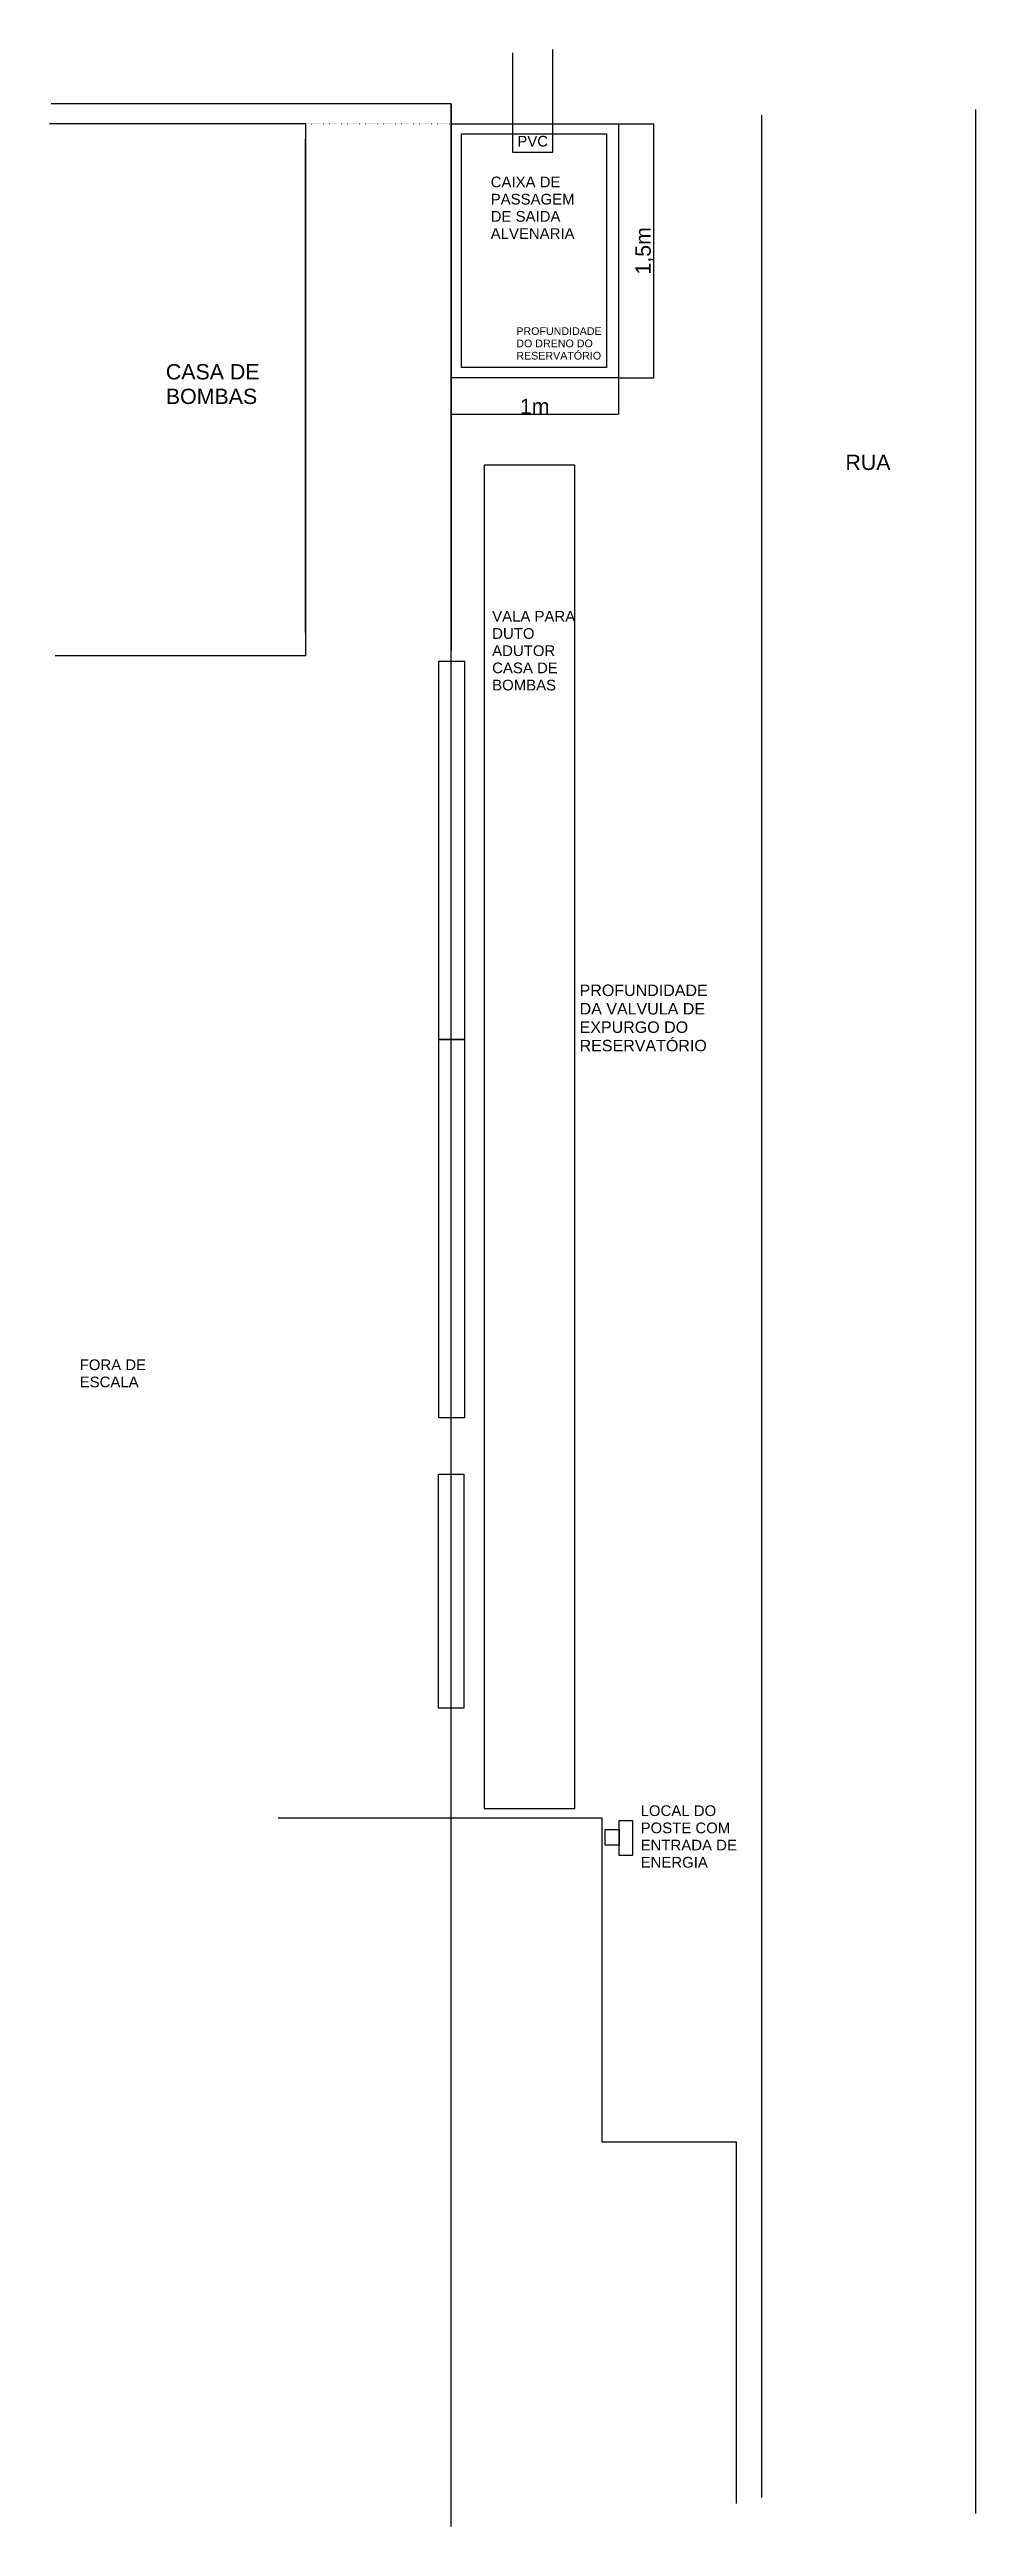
# Model space of a CAD drawing. Header units: millimetres. Extents: x 2153 to 5183, y 1922 to 10018.
import ezdxf

# ---------------------------------------------------------------- set-up
doc = ezdxf.new("R2010")
doc.units = ezdxf.units.MM
doc.linetypes.add('ACAD_ISO07W100', pattern=[3, 0, -3])
for name, color, linetype in [('Layer1', 1, 'Continuous'), ('Layer2', 7, 'Continuous'), ('Layer3', 5, 'ACAD_ISO07W100'), ('Layer4', 6, 'ACAD_ISO07W100'), ('Layer5', 3, 'Continuous')]:
    doc.layers.add(name, color=color, linetype=linetype)
doc.styles.get("Standard").update_dxf_attribs({"font": 'Arial Regular.ttf', "height": 35})
doc.dimstyles.new('ISO-25', dxfattribs={"dimtxt": 2.5, "dimasz": 2.5, "dimexe": 1.25, "dimexo": 0.625, "dimtad": 1, "dimtxsty": 'Standard', "dimcen": 2.5, "dimadec": 0, "dimazin": 0, "dimtfac": 1, "dimtmove": 0, "dimatfit": 3, "dimfxl": 1, "dimarcsym": 0})

# ---------------------------------------------------------------- blocks, each defined once
blk = doc.blocks.new('*D1')
at = {"layer": 'Defpoints', "color": 0, "transparency": 16777216}
for p in [(3467.5, 8945.4), (4014.8, 8945.4), (4014.8, 8826.4)]:
    blk.add_point(p, dxfattribs=at)
at = {"layer": 'Layer2', "color": 0, "lineweight": -2, "transparency": 16777216}
for p, q in [((3467.5, 8944.7), (3467.5, 8825.2)), ((4014.8, 8944.7), (4014.8, 8825.2)), ((3470, 8826.4), (4012.3, 8826.4))]:
    blk.add_line(p, q, dxfattribs=at)
at = {"layer": 'Layer2', "color": 0, "transparency": 16777216}
for points in [[(3470, 8826.9), (3470, 8826), (3467.5, 8826.4)], [(4012.3, 8826.9), (4012.3, 8826), (4014.8, 8826.4)]]:
    blk.add_solid(points, dxfattribs=at)
at = {"layer": 'Layer2', "color": 0, "transparency": 16777216, "insert": (3741.1, 8852.1), "char_height": 50, "attachment_point": 5}
blk.add_mtext('1m', dxfattribs=at)
blk = doc.blocks.new('*D2')
at = {"layer": 'Defpoints', "color": 0, "transparency": 16777216}
for p in [(4014.8, 9775.2), (4131.1, 9775.2), (4014.8, 8945.4)]:
    blk.add_point(p, dxfattribs=at)
at = {"layer": 'Layer2', "color": 0, "lineweight": -2, "transparency": 16777216}
for p, q in [((4015.4, 9775.2), (4132.4, 9775.2)), ((4131.1, 8947.9), (4131.1, 9772.7)), ((4015.4, 8945.4), (4132.4, 8945.4))]:
    blk.add_line(p, q, dxfattribs=at)
at = {"layer": 'Layer2', "color": 0, "transparency": 16777216}
for points in [[(4130.7, 9772.7), (4131.5, 9772.7), (4131.1, 9775.2)], [(4130.7, 8947.9), (4131.5, 8947.9), (4131.1, 8945.4)]]:
    blk.add_solid(points, dxfattribs=at)
at = {"layer": 'Layer2', "color": 0, "transparency": 16777216, "insert": (4100.4, 9360.3), "char_height": 50, "attachment_point": 5, "rotation": 90}
blk.add_mtext('1,5m', dxfattribs=at)

msp = doc.modelspace()

# ---------------------------------------------------------------- linework, layer by layer
for p, q in [((3467.491, 9841.254), (2158.729, 9841.254)), ((3467.491, 9841.254), (3467.491, 8054.769)), ((3467.491, 1922.316), (3467.491, 9841.254)), ((4482.773, 9804.256), (4482.773, 2017.455)), ((5183.423, 9822.755), (5183.423, 1964.6)), ((2991.578, 9775.186), (2153.441, 9775.186)), ((2991.578, 9775.186), (2991.578, 8112.909)), ((2991.578, 8112.909), (2991.578, 9724.974)), ((2991.578, 9724.974), (2991.578, 8036.27)), ((2991.578, 8112.909), (2991.578, 8112.909)), ((2991.578, 8036.27), (2171.949, 8036.27)), ((2901.997, 4238.332), (3960.954, 4238.332)), ((3960.954, 4238.332), (3960.954, 3179.388)), ((3960.954, 3179.388), (4399.995, 3179.388)), ((4399.995, 3179.388), (4399.995, 1997.654))]:
    msp.add_line(p, q)
for points in [[(3427.737, 8019.353), (3511.088, 8019.353), (3511.088, 6782.489), (3427.737, 6782.489)], [(3427.737, 6782.489), (3511.088, 6782.489), (3511.088, 5545.625), (3427.737, 5545.625)], [(3425.816, 5361.378), (3509.167, 5361.378), (3509.167, 4597.15), (3425.816, 4597.15)]]:
    msp.add_lwpolyline(points, close=True)
at = {"layer": 'Layer1'}
for points in [[(3467.491, 9775.186), (4014.792, 9775.186), (4014.792, 8945.369), (3467.491, 8945.369)], [(3501.631, 9742.78), (3976.024, 9742.78), (3976.024, 8979.284), (3501.631, 8979.284)], [(4017.813, 4229.983), (4061.171, 4229.983), (4061.171, 4114.972), (4017.813, 4114.972)], [(3971.954, 4199.98), (4017.813, 4199.98), (4017.813, 4149.558), (3971.954, 4149.558)]]:
    msp.add_lwpolyline(points, close=True, dxfattribs=at)
at = {"layer": 'Layer3'}
for p, q in [((2991.578, 9775.186), (3467.491, 9775.186)), ((3668.432, 9682.69), (3668.432, 9682.69)), ((3800.631, 9682.69), (3800.631, 9682.69))]:
    msp.add_line(p, q, dxfattribs=at)
at = {"layer": 'Layer4', "linetype": 'Continuous'}
for p, q in [((3668.432, 10007.746), (3668.432, 9682.69)), ((3800.631, 9682.69), (3800.631, 10018.317)), ((3668.432, 9682.69), (3800.631, 9682.69))]:
    msp.add_line(p, q, dxfattribs=at)
at = {"layer": 'Layer5'}
msp.add_lwpolyline([(3575.435, 4269.067), (3872.515, 4269.067), (3872.515, 8659.552), (3575.435, 8659.552)], close=True, dxfattribs=at)

# ---------------------------------------------------------------- texts
at = {"layer": 'Layer2'}
for s, height, p in [('CAIXA DE', 35, (3597.113, 9567.979)), ('PASSAGEM', 35, (3597.113, 9511.755)), ('DE SAIDA', 35, (3597.113, 9455.531)), ('ALVENARIA', 35, (3597.113, 9399.306)), ('PROFUNDIDADE', 25, (3680.891, 9085.434)), ('DO DRENO DO', 25, (3680.891, 9045.273)), ('CASA DE', 50, (2534.172, 8940.083)), ('RESERVATÓRIO', 25, (3680.891, 9005.113)), ('BOMBAS', 50, (2534.172, 8859.763)), ('RUA', 50, (4757.745, 8644.098)), ('VALA PARA', 35, (3601.901, 8148.387)), ('DUTO', 35, (3601.901, 8092.163)), ('ADUTOR ', 35, (3601.901, 8035.939)), ('CASA DE ', 35, (3601.901, 7979.714)), ('BOMBAS', 35, (3601.901, 7923.49)), ('PROFUNDIDADE', 37.5, (3888.025, 6924.619)), ('DA VALVULA DE', 37.5, (3888.025, 6864.378)), ('EXPURGO DO', 37.5, (3888.025, 6804.138)), ('RESERVATÓRIO', 37.5, (3888.025, 6743.897)), ('FORA DE', 35, (2252.236, 5701.907)), ('ESCALA', 35, (2252.236, 5645.683)), ('LOCAL DO', 35, (4087.644, 4244.359)), ('POSTE COM', 35, (4087.644, 4188.135)), ('ENTRADA DE', 35, (4087.644, 4131.911)), ('ENERGIA', 35, (4087.644, 4075.686))]:
    msp.add_text(s, height=height, dxfattribs=at).set_placement(p)
at = {"layer": 'Layer4'}
msp.add_text('PVC', height=35, dxfattribs=at).set_placement((3684.296, 9701.189))

# ---------------------------------------------------------------- dimensions: what is measured, and where the dimension line sits
at = {"layer": 'Layer2'}
dim = msp.add_linear_dim(base=(4131.126, 9775.186), p1=(4014.792, 8945.369), p2=(4014.792, 9775.186), angle=90, text='1,5m', dimstyle='ISO-25', dxfattribs=at)
dim.commit()
dim.dimension.update_dxf_attribs({"geometry": '*D2', "text_midpoint": (4100.385, 9360.277)})
dim = msp.add_linear_dim(base=(4014.792, 8826.446), p1=(3467.491, 8945.369), p2=(4014.792, 8945.369), text='1m', dimstyle='ISO-25', dxfattribs=at)
dim.commit()
dim.dimension.update_dxf_attribs({"geometry": '*D1', "text_midpoint": (3741.141, 8852.071)})

doc.saveas('drawing.dxf')
